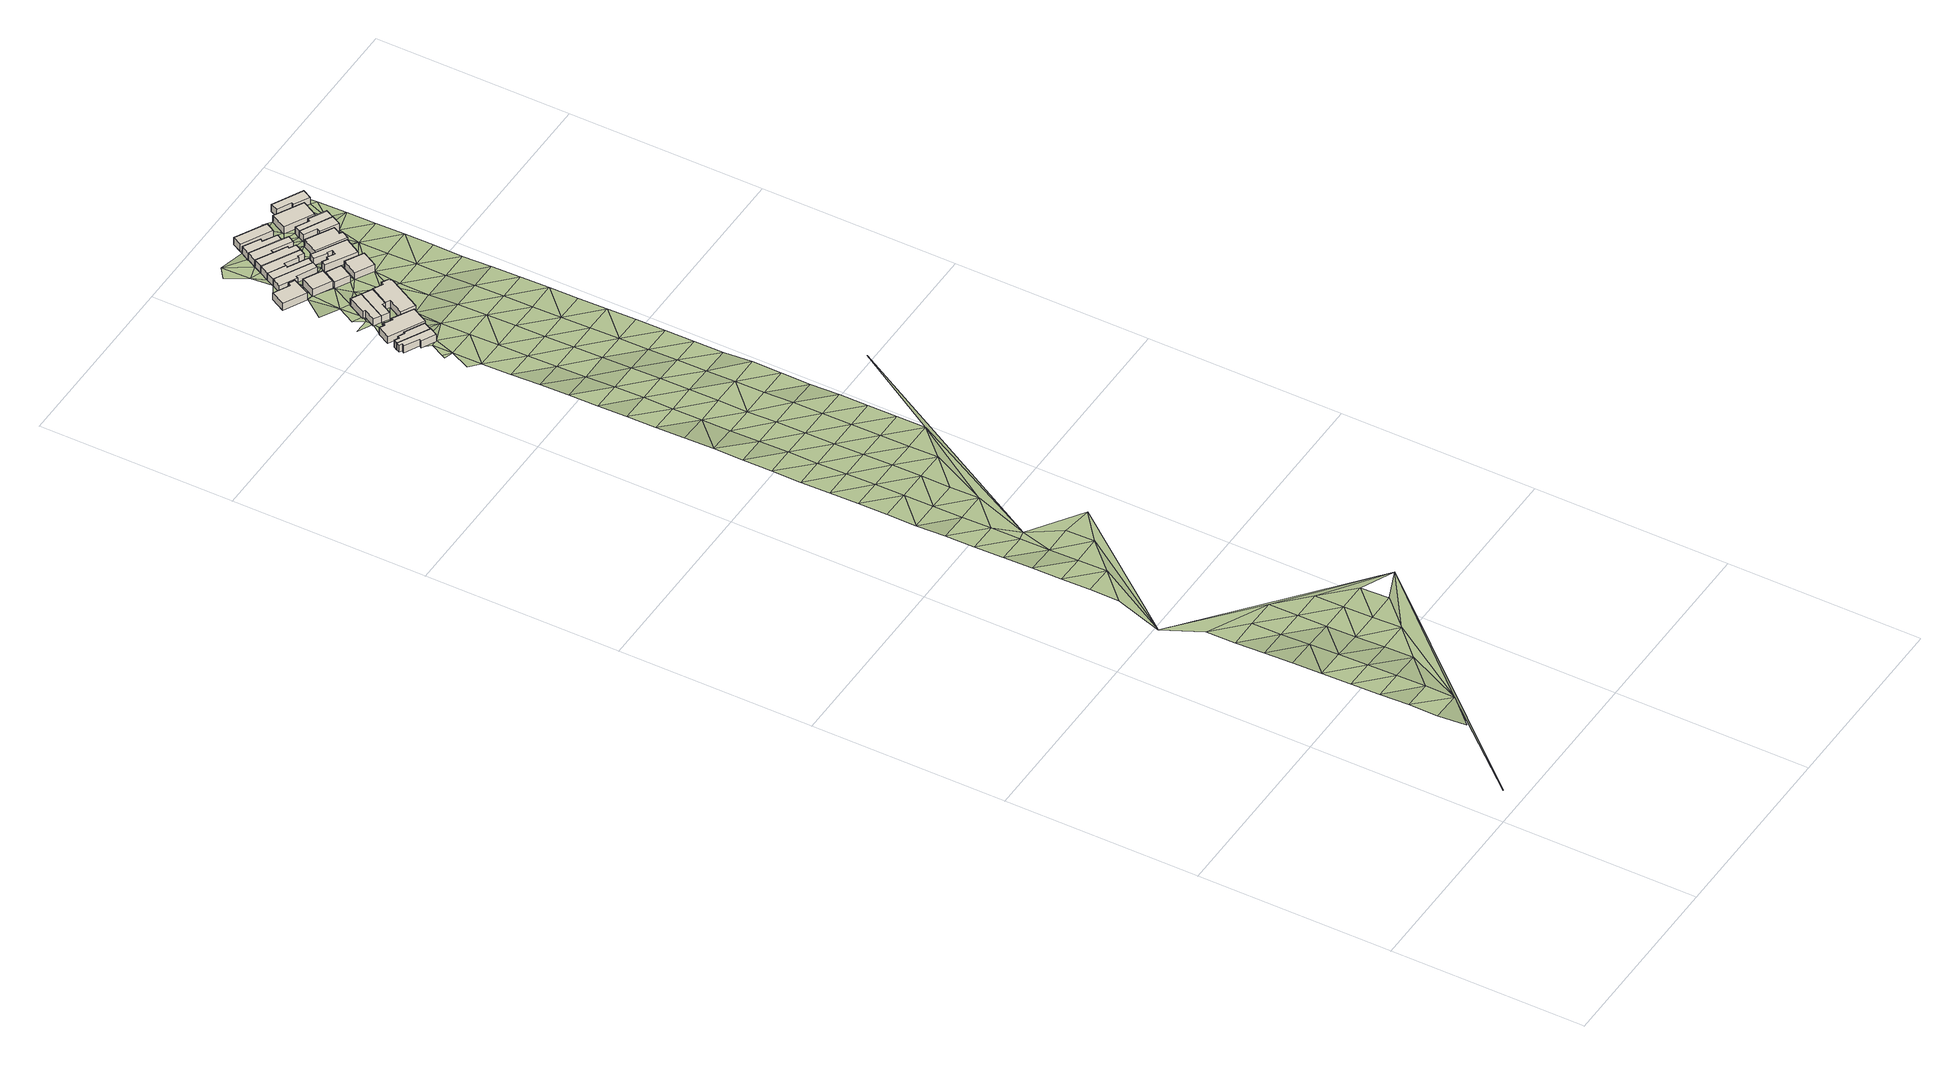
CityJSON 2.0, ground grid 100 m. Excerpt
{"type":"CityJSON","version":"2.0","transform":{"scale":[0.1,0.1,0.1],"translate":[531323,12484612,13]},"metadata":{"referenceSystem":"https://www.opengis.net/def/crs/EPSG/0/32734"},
"CityObjects":{
"building1":{"type":"Building","attributes":{"address":"Chatham Road Salt River Cape Town","building":"house","building:levels":1,"building_height":4.1,"plus_code":"4FRW3F97+3P3","ground_height":15.11,"roof_height":19.21},"geometry":[{"type":"Solid","lod":"1","boundaries":[[[[0,1,2,3]],[[1,4,5,2]],[[4,6,7,5]],[[6,8,9,7]],[[8,10,11,9]],[[10,12,13,11]],[[12,14,15,13]],[[14,0,3,15]],[[3,2,5,7,9,11,13,15]],[[14,12,10,8,6,4,1,0]]]]}]},
"building2":{"type":"Building","attributes":{"address":"Chatham Road Salt River Cape Town","building":"house","building:levels":1,"building_height":4.1,"plus_code":"4FRW3F97+3P8","ground_height":14.81,"roof_height":18.91},"geometry":[{"type":"Solid","lod":"1","boundaries":[[[[16,17,18,19]],[[17,20,21,18]],[[20,22,23,21]],[[22,24,25,23]],[[24,26,27,25]],[[26,28,29,27]],[[28,30,31,29]],[[30,16,19,31]],[[19,18,21,23,25,27,29,31]],[[30,28,26,24,22,20,17,16]]]]}]},
"building3":{"type":"Building","attributes":{"address":"32 Chatham Road Salt River Cape Town","building":"house","building:levels":1,"building_height":4.1,"plus_code":"4FRW3F97+3QJ","ground_height":14.31,"roof_height":18.41},"geometry":[{"type":"Solid","lod":"1","boundaries":[[[[32,33,34,35]],[[33,36,37,34]],[[36,38,39,37]],[[38,40,41,39]],[[40,42,43,41]],[[42,44,45,43]],[[44,46,47,45]],[[46,32,35,47]],[[35,34,37,39,41,43,45,47]],[[46,44,42,40,38,36,33,32]]]]}]},
"building4":{"type":"Building","attributes":{"address":"Pope Street Salt River Cape Town","building":"house","building:levels":1,"building_height":4.1,"plus_code":"4FRW3F97+5QC","ground_height":14.02,"roof_height":18.12},"geometry":[{"type":"Solid","lod":"1","boundaries":[[[[48,49,50,51]],[[49,52,53,50]],[[52,54,55,53]],[[54,56,57,55]],[[56,58,59,57]],[[58,48,51,59]],[[51,50,53,55,57,59]],[[58,56,54,52,49,48]]]]}]},
"building5":{"type":"Building","attributes":{"address":"39 Kingsley Road Salt River Cape Town","building":"house","building:levels":1,"building_height":4.1,"plus_code":"4FRW3F97+7PV","ground_height":13.7,"roof_height":17.8},"geometry":[{"type":"Solid","lod":"1","boundaries":[[[[60,61,62,63]],[[61,64,65,62]],[[64,66,67,65]],[[66,68,69,67]],[[68,70,71,69]],[[70,60,63,71]],[[63,62,65,67,69,71]],[[70,68,66,64,61,60]]]]}]},
"building6":{"type":"Building","attributes":{"address":"Pope Street Salt River Cape Town","building":"house","building:levels":1,"building_height":4.1,"plus_code":"4FRW3F97+5Q8","ground_height":14.02,"roof_height":18.12},"geometry":[{"type":"Solid","lod":"1","boundaries":[[[[72,48,51,73]],[[48,58,59,51]],[[58,74,75,59]],[[74,76,77,75]],[[76,78,79,77]],[[78,72,73,79]],[[73,51,59,75,77,79]],[[78,76,74,58,48,72]]]]}]},
"building7":{"type":"Building","attributes":{"address":"86 Pope Street Salt River Cape Town","building":"house","building:levels":1,"building_height":4.1,"plus_code":"4FRW3F97+4RC","ground_height":14.31,"roof_height":18.41},"geometry":[{"type":"Solid","lod":"1","boundaries":[[[[80,81,82,83]],[[81,84,85,82]],[[84,86,87,85]],[[86,88,89,87]],[[88,90,91,89]],[[90,92,93,91]],[[92,94,95,93]],[[94,96,97,95]],[[96,80,83,97]],[[83,82,85,87,89,91,93,95,97]],[[96,94,92,90,88,86,84,81,80]]]]}]},
"building8":{"type":"Building","attributes":{"address":"17 Pope Street Salt River Cape Town","building":"house","building:levels":1,"building_height":4.1,"plus_code":"4FRW3F97+7Q8","ground_height":13.89,"roof_height":17.99},"geometry":[{"type":"Solid","lod":"1","boundaries":[[[[98,99,100,101]],[[99,102,103,100]],[[102,104,105,103]],[[104,98,101,105]],[[101,100,103,105]],[[104,102,99,98]]]]}]},
"building9":{"type":"Building","attributes":{"address":"37 Kingsley Road Salt River Cape Town","building":"house","building:levels":1,"building_height":4.1,"plus_code":"4FRW3F97+8Q3","ground_height":13.65,"roof_height":17.75},"geometry":[{"type":"Solid","lod":"1","boundaries":[[[[106,107,108,109]],[[107,110,111,108]],[[110,112,113,111]],[[112,114,115,113]],[[114,116,117,115]],[[116,106,109,117]],[[109,108,111,113,115,117]],[[116,114,112,110,107,106]]]]}]},
"building10":{"type":"Building","attributes":{"address":"35 Kingsley Road Salt River Cape Town","building":"house","building:levels":1,"building_height":4.1,"plus_code":"4FRW3F97+8Q9","ground_height":13.37,"roof_height":17.47},"geometry":[{"type":"Solid","lod":"1","boundaries":[[[[118,119,120,121]],[[119,122,123,120]],[[122,124,125,123]],[[124,126,127,125]],[[126,128,129,127]],[[128,118,121,129]],[[121,120,123,125,127,129]],[[128,126,124,122,119,118]]]]}]},
"building11":{"type":"Building","attributes":{"address":"19A Pope Street Salt River Cape Town","building":"house","building:levels":1,"building_height":4.1,"plus_code":"4FRW3F97+6RV","ground_height":13.89,"roof_height":17.99},"geometry":[{"type":"Solid","lod":"1","boundaries":[[[[130,131,132,133]],[[131,134,135,132]],[[134,136,137,135]],[[136,130,133,137]],[[133,132,135,137]],[[136,134,131,130]]]]}]},
"building12":{"type":"Building","attributes":{"address":"33 Kingsley Road Salt River Cape Town","building":"house","building:levels":1,"building_height":4.1,"plus_code":"4FRW3F97+8QQ","ground_height":13.37,"roof_height":17.47},"geometry":[{"type":"Solid","lod":"1","boundaries":[[[[126,124,125,127]],[[124,138,139,125]],[[138,140,141,139]],[[140,142,143,141]],[[142,144,145,143]],[[144,146,147,145]],[[146,148,149,147]],[[148,126,127,149]],[[127,125,139,141,143,145,147,149]],[[148,146,144,142,140,138,124,126]]]]}]},
"building13":{"type":"Building","attributes":{"address":"31 Kingsley Road Salt River Cape Town","building":"house","building:levels":1,"building_height":4.1,"plus_code":"4FRW3F97+9R2","ground_height":13.37,"roof_height":17.47},"geometry":[{"type":"Solid","lod":"1","boundaries":[[[[148,146,147,149]],[[146,150,151,147]],[[150,152,153,151]],[[152,154,155,153]],[[154,156,157,155]],[[156,158,159,157]],[[158,148,149,159]],[[149,147,151,153,155,157,159]],[[158,156,154,152,150,146,148]]]]}]},
"building14":{"type":"Building","attributes":{"address":"26 Chatham Road Salt River Cape Town","building":"house","building:levels":1,"building_height":4.1,"plus_code":"4FRW3F97+6VC","ground_height":13.89,"roof_height":17.99},"geometry":[{"type":"Solid","lod":"1","boundaries":[[[[160,161,162,163]],[[161,164,165,162]],[[164,166,167,165]],[[166,160,163,167]],[[163,162,165,167]],[[166,164,161,160]]]]}]},
"building15":{"type":"Building","attributes":{"address":"29 Kingsley Road Salt River Cape Town","building":"house","building:levels":1,"building_height":4.1,"plus_code":"4FRW3F97+9RC","ground_height":13.4,"roof_height":17.5},"geometry":[{"type":"Solid","lod":"1","boundaries":[[[[158,156,157,159]],[[156,168,169,157]],[[168,170,171,169]],[[170,172,173,171]],[[172,174,175,173]],[[174,176,177,175]],[[176,158,159,177]],[[159,157,169,171,173,175,177]],[[176,174,172,170,168,156,158]]]]}]},
"building16":{"type":"Building","attributes":{"address":"27 Kingsley Road Salt River Cape Town","building":"house","building:levels":1,"building_height":4.1,"plus_code":"4FRW3F97+9RP","ground_height":13.01,"roof_height":17.11},"geometry":[{"type":"Solid","lod":"1","boundaries":[[[[178,179,180,181]],[[179,182,183,180]],[[182,184,185,183]],[[184,186,187,185]],[[186,188,189,187]],[[188,178,181,189]],[[181,180,183,185,187,189]],[[188,186,184,182,179,178]]]]}]},
"building17":{"type":"Building","attributes":{"address":"24 Chatham Road Salt River Cape Town","building":"house","building:levels":1,"building_height":4.1,"plus_code":"4FRW3F97+7VG","ground_height":13.65,"roof_height":17.75},"geometry":[{"type":"Solid","lod":"1","boundaries":[[[[190,191,192,193]],[[191,194,195,192]],[[194,196,197,195]],[[196,198,199,197]],[[198,200,201,199]],[[200,202,203,201]],[[202,204,205,203]],[[204,206,207,205]],[[206,208,209,207]],[[208,210,211,209]],[[210,212,213,211]],[[212,190,193,213]],[[193,192,195,197,199,201,203,205,207,209,211,213]],[[212,210,208,206,204,202,200,198,196,194,191,190]]]]}]},
"building18":{"type":"Building","attributes":{"address":"25 Kingsley Road Salt River Cape Town","building":"house","building:levels":1,"building_height":4.1,"plus_code":"4FRW3F97+CR9","ground_height":13.01,"roof_height":17.11},"geometry":[{"type":"Solid","lod":"1","boundaries":[[[[214,215,216,217]],[[215,218,219,216]],[[218,220,221,219]],[[220,214,217,221]],[[217,216,219,221]],[[220,218,215,214]]]]}]},
"building19":{"type":"Building","attributes":{"address":"22 Chatham Road Salt River Cape Town","building":"house","building:levels":1,"building_height":4.1,"plus_code":"4FRW3F97+7VX","ground_height":13.43,"roof_height":17.53},"geometry":[{"type":"Solid","lod":"1","boundaries":[[[[222,223,224,225]],[[223,226,227,224]],[[226,228,229,227]],[[228,230,231,229]],[[230,232,233,231]],[[232,222,225,233]],[[225,224,227,229,231,233]],[[232,230,228,226,223,222]]]]}]},
"building20":{"type":"Building","attributes":{"address":"20 Chatham Road Salt River Cape Town","building":"house","building:levels":1,"building_height":4.1,"plus_code":"4FRW3F97+8WG","ground_height":13.4,"roof_height":17.5},"geometry":[{"type":"Solid","lod":"1","boundaries":[[[[234,235,236,237]],[[235,238,239,236]],[[238,240,241,239]],[[240,242,243,241]],[[242,244,245,243]],[[244,234,237,245]],[[237,236,239,241,243,245]],[[244,242,240,238,235,234]]]]}]},
"building21":{"type":"Building","attributes":{"address":"18 Chatham Road Salt River Cape Town","building":"house","building:levels":1,"building_height":4.1,"plus_code":"4FRW3F97+8WW","ground_height":13.13,"roof_height":17.23},"geometry":[{"type":"Solid","lod":"1","boundaries":[[[[246,247,248,249]],[[247,250,251,248]],[[250,252,253,251]],[[252,254,255,253]],[[254,256,257,255]],[[256,246,249,257]],[[249,248,251,253,255,257]],[[256,254,252,250,247,246]]]]}]},
"building22":{"type":"Building","attributes":{"address":"16 Chatham Road Salt River Cape Town","building":"house","building:levels":1,"building_height":4.1,"plus_code":"4FRW3F97+9WG","ground_height":12.87,"roof_height":16.97},"geometry":[{"type":"Solid","lod":"1","boundaries":[[[[258,259,260,261]],[[259,262,263,260]],[[262,264,265,263]],[[264,258,261,265]],[[261,260,263,265]],[[264,262,259,258]]]]}]},
"building23":{"type":"Building","attributes":{"address":"Chatham Road Salt River Cape Town","building":"house","building:levels":1,"building_height":4.1,"plus_code":"4FRW3F97+9XR","ground_height":12.87,"roof_height":16.97},"geometry":[{"type":"Solid","lod":"1","boundaries":[[[[266,267,268,269]],[[267,270,271,268]],[[270,272,273,271]],[[272,274,275,273]],[[274,276,277,275]],[[276,266,269,277]],[[269,268,271,273,275,277]],[[276,274,272,270,267,266]]]]}]},
"terrain1":{"type":"TINRelief","geometry":[{"type":"CompositeSurface","lod":"1","boundaries":[[[278,279,280]],[[281,278,280]],[[282,281,283]],[[280,283,281]],[[282,284,285]],[[283,284,282]],[[286,285,287]],[[288,289,280]],[[284,287,285]],[[280,290,283]],[[286,291,292]],[[287,293,286]],[[283,290,284]],[[294,292,291]],[[286,293,291]],[[290,287,284]],[[295,294,296]],[[287,297,293]],[[291,296,294]],[[290,297,287]],[[298,290,280]],[[295,299,300]],[[296,299,295]],[[293,301,291]],[[297,302,293]],[[300,303,304]],[[296,291,301]],[[293,302,301]],[[297,290,298]],[[303,300,299]],[[299,296,305]],[[302,297,298]],[[306,304,307]],[[305,296,301]],[[303,299,305]],[[302,308,301]],[[298,309,302]],[[280,289,298]],[[310,306,307]],[[305,301,308]],[[302,309,308]],[[311,310,307]],[[307,304,312]],[[303,305,313]],[[303,289,304]],[[314,311,315]],[[308,313,305]],[[309,298,316]],[[307,315,311]],[[314,317,318]],[[308,309,319]],[[315,317,314]],[[320,318,321]],[[313,308,319]],[[309,316,319]],[[317,321,318]],[[312,304,322]],[[313,289,303]],[[312,315,307]],[[298,289,316]],[[320,323,324]],[[317,315,312]],[[321,323,320]],[[317,325,321]],[[326,324,327]],[[319,289,313]],[[323,327,324]],[[323,321,325]],[[328,325,317]],[[328,317,312]],[[329,326,330]],[[327,331,326]],[[332,329,330]],[[326,331,330]],[[333,323,325]],[[323,333,327]],[[328,322,325]],[[322,328,312]],[[334,332,335]],[[331,327,333]],[[330,335,332]],[[334,336,337]],[[335,336,334]],[[330,331,338]],[[333,339,331]],[[340,337,341]],[[335,330,338]],[[336,341,337]],[[331,339,338]],[[340,342,343]],[[336,335,344]],[[341,342,340]],[[344,335,338]],[[345,343,346]],[[347,333,325]],[[336,348,341]],[[339,333,349]],[[342,346,343]],[[348,336,344]],[[338,339,349]],[[350,345,351]],[[342,341,352]],[[346,353,345]],[[344,338,349]],[[352,341,348]],[[354,350,351]],[[345,353,351]],[[342,355,346]],[[348,344,356]],[[355,342,352]],[[357,354,358]],[[349,356,344]],[[347,349,333]],[[353,346,359]],[[358,354,351]],[[348,360,352]],[[359,346,355]],[[357,361,362]],[[356,360,348]],[[353,363,351]],[[361,357,358]],[[355,352,364]],[[363,353,359]],[[365,362,366]],[[360,364,352]],[[358,351,367]],[[356,349,347]],[[366,362,361]],[[355,368,359]],[[367,351,363]],[[365,369,370]],[[360,356,347]],[[364,368,355]],[[358,371,361]],[[369,365,366]],[[325,372,347]],[[363,359,373]],[[358,367,371]],[[374,375,370]],[[360,376,364]],[[368,373,359]],[[366,361,377]],[[369,374,370]],[[376,360,347]],[[378,379,380]],[[377,361,371]],[[375,381,380]],[[367,363,382]],[[368,364,383]],[[384,385,378]],[[373,386,363]],[[366,387,369]],[[374,381,375]],[[383,364,376]],[[384,378,388]],[[371,367,382]],[[387,366,377]],[[363,386,382]],[[368,389,373]],[[380,390,378]],[[391,374,369]],[[388,378,392]],[[392,393,388]],[[381,394,380]],[[389,368,383]],[[24,22,20]],[[377,371,395]],[[387,391,369]],[[386,373,396]],[[390,380,394]],[[395,371,382]],[[392,378,390]],[[397,398,20]],[[399,381,374]],[[400,401,402]],[[389,396,373]],[[377,403,387]],[[401,404,402]],[[391,399,374]],[[404,405,406]],[[386,407,382]],[[403,377,395]],[[397,20,408]],[[404,401,409]],[[410,411,392]],[[381,412,394]],[[401,413,414]],[[386,396,407]],[[401,414,409]],[[415,405,416]],[[390,410,392]],[[417,391,387]],[[404,418,405]],[[399,412,381]],[[410,408,411]],[[405,418,416]],[[395,382,419]],[[416,420,415]],[[409,414,421]],[[417,387,403]],[[397,408,410]],[[421,414,86]],[[419,382,407]],[[422,420,423]],[[394,424,390]],[[425,399,391]],[[412,426,394]],[[86,414,36]],[[397,410,36]],[[427,420,416]],[[395,428,403]],[[417,425,391]],[[84,421,86]],[[410,390,424]],[[429,421,81]],[[426,424,394]],[[428,395,419]],[[430,86,36]],[[431,423,420]],[[36,410,88]],[[81,421,84]],[[412,399,432]],[[86,430,88]],[[70,107,60]],[[433,423,431]],[[430,36,88]],[[106,60,107]],[[417,403,434]],[[425,432,399]],[[420,427,131]],[[131,431,420]],[[107,70,68]],[[88,410,435]],[[434,403,428]],[[433,431,436]],[[437,426,412]],[[435,410,424]],[[48,438,427]],[[68,110,107]],[[433,436,66]],[[425,417,439]],[[432,437,412]],[[131,427,438]],[[68,66,110]],[[440,106,126]],[[431,131,99]],[[439,417,434]],[[48,80,438]],[[66,436,110]],[[426,441,424]],[[442,440,443]],[[110,436,112]],[[444,88,435]],[[126,148,440]],[[437,441,426]],[[94,438,80]],[[90,88,444]],[[432,425,445]],[[131,438,446]],[[131,130,99]],[[425,439,447]],[[436,448,112]],[[80,96,94]],[[443,440,158]],[[158,440,148]],[[449,435,424]],[[450,438,94]],[[130,102,99]],[[102,448,436]],[[437,432,445]],[[438,450,446]],[[441,449,424]],[[425,447,445]],[[176,443,158]],[[102,130,451]],[[444,452,90]],[[453,444,435]],[[90,452,92]],[[102,451,448]],[[454,455,456]],[[446,450,136]],[[456,457,454]],[[94,92,458]],[[130,136,451]],[[188,443,176]],[[450,94,458]],[[449,453,435]],[[448,451,459]],[[441,437,460]],[[116,448,459]],[[455,461,456]],[[92,452,458]],[[445,462,437]],[[450,166,136]],[[463,452,444]],[[459,194,116]],[[451,136,166]],[[461,116,194]],[[441,460,449]],[[194,459,464]],[[453,463,444]],[[437,462,460]],[[461,465,456]],[[465,466,456]],[[191,461,194]],[[459,467,464]],[[191,465,461]],[[156,154,168]],[[468,451,166]],[[469,194,464]],[[458,452,470]],[[465,191,471]],[[215,188,186]],[[465,471,472]],[[464,473,469]],[[453,449,474]],[[463,470,452]],[[170,168,154]],[[475,476,469]],[[475,469,473]],[[152,477,154]],[[449,460,474]],[[478,468,166]],[[479,472,471]],[[154,477,170]],[[471,191,190]],[[479,477,472]],[[215,186,480]],[[481,463,453]],[[482,478,458]],[[186,483,484]],[[170,477,479]],[[470,482,458]],[[474,481,453]],[[480,186,484]],[[485,174,172]],[[170,479,486]],[[485,484,174]],[[172,170,486]],[[478,487,468]],[[463,488,470]],[[190,489,471]],[[480,484,485]],[[234,485,172]],[[482,487,478]],[[486,234,172]],[[481,488,463]],[[468,487,190]],[[486,479,490]],[[480,485,491]],[[485,234,492]],[[485,492,491]],[[480,491,220]],[[228,490,479]],[[487,489,190]],[[490,493,486]],[[494,482,470]],[[488,495,470]],[[223,489,487]],[[220,491,259]],[[223,228,226]],[[252,491,492]],[[494,487,482]],[[259,496,220]],[[470,495,494]],[[497,223,487]],[[497,490,228]],[[497,228,223]],[[254,252,492]],[[252,498,491]],[[487,499,497]],[[494,499,487]],[[267,259,500]],[[498,252,250]],[[497,501,502]],[[500,259,258]],[[270,267,500]],[[499,501,497]],[[258,498,250]],[[501,250,502]],[[258,250,274]],[[274,500,258]],[[250,501,503]],[[503,274,250]],[[276,274,503]]]}]}
},
"vertices":[
[386,5778,29],[227,5861,29],[227,5861,70],[386,5778,70],[218,5843,29],[218,5843,70],[231,5836,29],[231,5836,70],[224,5823,29],[224,5823,70],[299,5784,29],[299,5784,70],[293,5772,29],[293,5772,70],[364,5736,29],[364,5736,70],
[386,5778,26],[407,5821,26],[407,5821,67],[386,5778,67],[308,5872,26],[308,5872,67],[304,5864,26],[304,5864,67],[269,5882,26],[269,5882,67],[263,5870,26],[263,5870,67],[239,5882,26],[239,5882,67],[227,5861,26],[227,5861,67],
[249,5922,21],[426,5829,21],[426,5829,62],[249,5922,62],[470,5913,21],[470,5913,62],[366,5968,21],[366,5968,62],[361,5960,21],[361,5960,62],[316,5984,21],[316,5984,62],[310,5972,21],[310,5972,62],[283,5986,21],[283,5986,62],
[440,6170,18],[390,6196,18],[390,6196,59],[440,6170,59],[341,6105,18],[341,6105,59],[354,6098,18],[354,6098,59],[322,6038,18],[322,6038,59],[359,6018,18],[359,6018,59],
[250,6518,15],[211,6442,15],[211,6442,56],[250,6518,56],[328,6383,15],[328,6383,56],[375,6475,15],[375,6475,56],[341,6491,15],[341,6491,56],[333,6476,15],[333,6476,56],
[494,6142,18],[494,6142,59],[397,5997,18],[397,5997,59],[428,6053,18],[428,6053,59],[442,6046,18],[442,6046,59],
[494,6142,21],[442,6046,21],[442,6046,62],[494,6142,62],[465,6033,21],[465,6033,62],[423,5955,21],[423,5955,62],[493,5918,21],[493,5918,62],[589,6096,21],[589,6096,62],[584,6112,21],[584,6112,62],[551,6130,21],[551,6130,62],[543,6116,21],[543,6116,62],
[358,6374,17],[452,6325,17],[452,6325,58],[358,6374,58],[491,6397,17],[491,6397,58],[396,6447,17],[396,6447,58],
[333,6563,15],[306,6516,15],[306,6516,56],[333,6563,56],[393,6472,15],[393,6472,56],[399,6483,15],[399,6483,56],[500,6431,15],[500,6431,56],[518,6465,15],[518,6465,56],
[518,6465,12],[536,6498,12],[536,6498,53],[518,6465,53],[436,6550,12],[436,6550,53],[443,6561,12],[443,6561,53],[354,6607,12],[354,6607,53],[333,6563,12],[333,6563,53],
[490,6381,17],[453,6313,17],[453,6313,58],[490,6381,58],[525,6275,17],[525,6275,58],[562,6344,17],[562,6344,58],
[449,6573,12],[449,6573,53],[518,6538,12],[518,6538,53],[522,6546,12],[522,6546,53],[551,6530,12],[551,6530,53],[566,6557,12],[566,6557,53],[381,6655,12],[381,6655,53],
[584,6590,12],[584,6590,53],[551,6608,12],[551,6608,53],[556,6618,12],[556,6618,53],[488,6653,12],[488,6653,53],[404,6699,12],[404,6699,53],
[550,6266,17],[642,6216,17],[642,6216,58],[550,6266,58],[686,6296,17],[686,6296,58],[594,6346,17],[594,6346,58],
[496,6668,12],[496,6668,53],[597,6613,12],[597,6613,53],[616,6647,12],[616,6647,53],[585,6664,12],[585,6664,53],[430,6748,12],[430,6748,53],
[430,6748,8],[585,6664,8],[585,6664,49],[430,6748,49],[604,6698,8],[604,6698,49],[534,6736,8],[534,6736,49],[542,6750,8],[542,6750,49],[457,6796,8],[457,6796,49],
[727,6409,15],[558,6503,15],[558,6503,56],[727,6409,56],[541,6473,15],[541,6473,56],[603,6438,15],[603,6438,56],[606,6442,15],[606,6442,56],[629,6429,15],[629,6429,56],[617,6408,15],[617,6408,56],[580,6429,15],[580,6429,56],[572,6416,15],[572,6416,56],[542,6433,15],[542,6433,56],[528,6409,15],[528,6409,56],[679,6324,15],[679,6324,56],
[490,6859,8],[464,6810,8],[464,6810,49],[490,6859,49],[619,6728,8],[619,6728,49],[645,6776,8],[645,6776,49],
[742,6415,13],[763,6453,13],[763,6453,54],[742,6415,54],[748,6461,13],[748,6461,54],[770,6500,13],[770,6500,54],[632,6575,13],[632,6575,54],[590,6498,13],[590,6498,54],
[672,6625,12],[658,6597,12],[658,6597,53],[672,6625,53],[724,6562,12],[724,6562,53],[714,6544,12],[714,6544,53],[805,6495,12],[805,6495,53],[831,6543,12],[831,6543,53],
[672,6625,10],[831,6543,10],[831,6543,51],[672,6625,51],[853,6587,10],[853,6587,51],[764,6634,10],[764,6634,51],[756,6620,10],[756,6620,51],[688,6655,10],[688,6655,51],
[853,6704,7],[707,6782,7],[707,6782,48],[853,6704,48],[664,6702,7],[664,6702,48],[809,6624,7],[809,6624,48],
[767,6825,7],[749,6787,7],[749,6787,48],[767,6825,48],[822,6751,7],[822,6751,48],[817,6740,7],[817,6740,48],[896,6699,7],[896,6699,48],[920,6746,7],[920,6746,48],
[324,527,158],[324,377,170],[474,527,153],[324,677,158],[324,827,152],[474,677,153],[474,827,148],[324,977,147],[324,1127,144],[474,977,144],[5,2,194],[1092,1196,127],[624,827,142],[474,1277,133],[324,1277,137],[474,1127,140],[324,1427,130],[324,1577,124],[474,1427,125],[624,977,136],[775,977,136],[474,1577,123],[324,1727,121],[624,1277,125],[624,1127,130],[624,1577,120],[234,1923,116],[624,1427,124],[324,2177,106],[474,2327,101],[775,1277,125],[775,1127,130],[324,2327,105],[324,2477,102],[624,2477,97],[775,1427,124],[324,2627,100],[474,2477,97],[925,1127,129],[474,2627,93],[324,2777,96],[925,1277,123],[324,2927,92],[474,2777,91],[780,2606,93],[474,2927,89],[324,3077,90],[517,2785,91],[324,3227,83],[474,3077,85],[624,2627,93],[324,3377,83],[474,3377,82],[474,3227,82],[324,3527,83],[624,3077,85],[324,3677,78],[474,3527,79],[474,3677,75],[324,3827,74],[624,3377,82],[624,3227,82],[324,3977,74],[474,3827,72],[474,3977,71],[324,4127,73],[624,3527,79],[324,4277,74],[474,4127,67],[925,3527,72],[624,3677,75],[775,3377,79],[324,4427,71],[474,4427,61],[624,3827,72],[474,4277,62],[324,4577,65],[624,3977,71],[775,3527,75],[324,4727,65],[474,4577,60],[624,4127,67],[775,3677,73],[474,4727,60],[324,4877,60],[624,4277,62],[775,3827,72],[324,5027,57],[474,4877,56],[624,4427,61],[775,3977,71],[474,5027,49],[324,5177,52],[624,4577,60],[1224,4004,57],[775,4127,67],[474,5177,44],[324,5327,46],[925,3677,71],[624,4727,60],[324,5627,38],[274,5523,42],[324,5477,42],[474,5327,41],[775,4427,58],[925,3827,69],[287,5661,38],[277,5643,38],[775,4277,61],[624,4877,56],[326,5733,35],[925,3977,67],[474,5627,35],[624,5027,49],[364,5736,35],[293,5772,35],[474,5477,38],[775,4577,54],[925,4127,61],[426,5829,31],[249,5922,26],[624,5177,44],[310,5972,26],[316,5984,26],[283,5986,26],[775,4727,54],[322,6038,26],[324,6077,26],[242,6076,29],[925,4277,61],[407,5821,31],[359,6018,26],[474,5777,31],[386,5778,35],[624,5327,41],[361,5960,26],[366,5968,26],[290,6128,26],[341,6105,26],[775,4877,50],[354,6098,26],[925,4427,63],[340,6221,22],[397,5997,26],[243,6273,24],[324,6377,18],[624,5627,35],[775,5027,47],[624,5477,38],[390,6196,22],[925,4577,49],[428,6053,21],[474,5927,21],[358,6374,18],[775,5177,41],[328,6383,18],[925,4727,49],[624,5777,31],[396,6447,18],[775,5327,38],[474,6227,18],[925,4877,46],[324,6677,12],[775,5477,34],[268,6783,9],[324,6827,10],[624,5927,21],[925,5177,40],[525,6275,18],[925,5027,44],[500,6431,17],[775,5627,31],[550,6266,18],[528,6409,17],[624,6077,21],[775,5777,28],[443,6561,15],[436,6550,15],[518,6538,15],[449,6573,15],[642,6216,18],[542,6433,17],[925,5477,33],[536,6498,15],[925,5327,36],[775,5927,20],[580,6429,17],[551,6530,15],[522,6546,15],[572,6416,17],[679,6324,17],[603,6438,17],[775,6077,20],[590,6498,15],[566,6557,15],[617,6408,17],[925,5627,29],[629,6429,17],[606,6442,17],[584,6590,15],[686,6296,18],[632,6575,15],[619,6728,12],[925,5777,24],[775,6227,17],[534,6736,12],[604,6698,12],[624,6677,12],[658,6597,15],[775,6377,15],[925,5927,19],[742,6415,15],[714,6544,13],[664,6702,12],[688,6655,12],[724,6562,13],[925,6227,17],[925,6077,19],[665,6813,8],[805,6495,13],[809,6624,10],[925,6377,13],[817,6740,10],[925,6527,10],[831,6543,13],[925,6677,7]
]}
